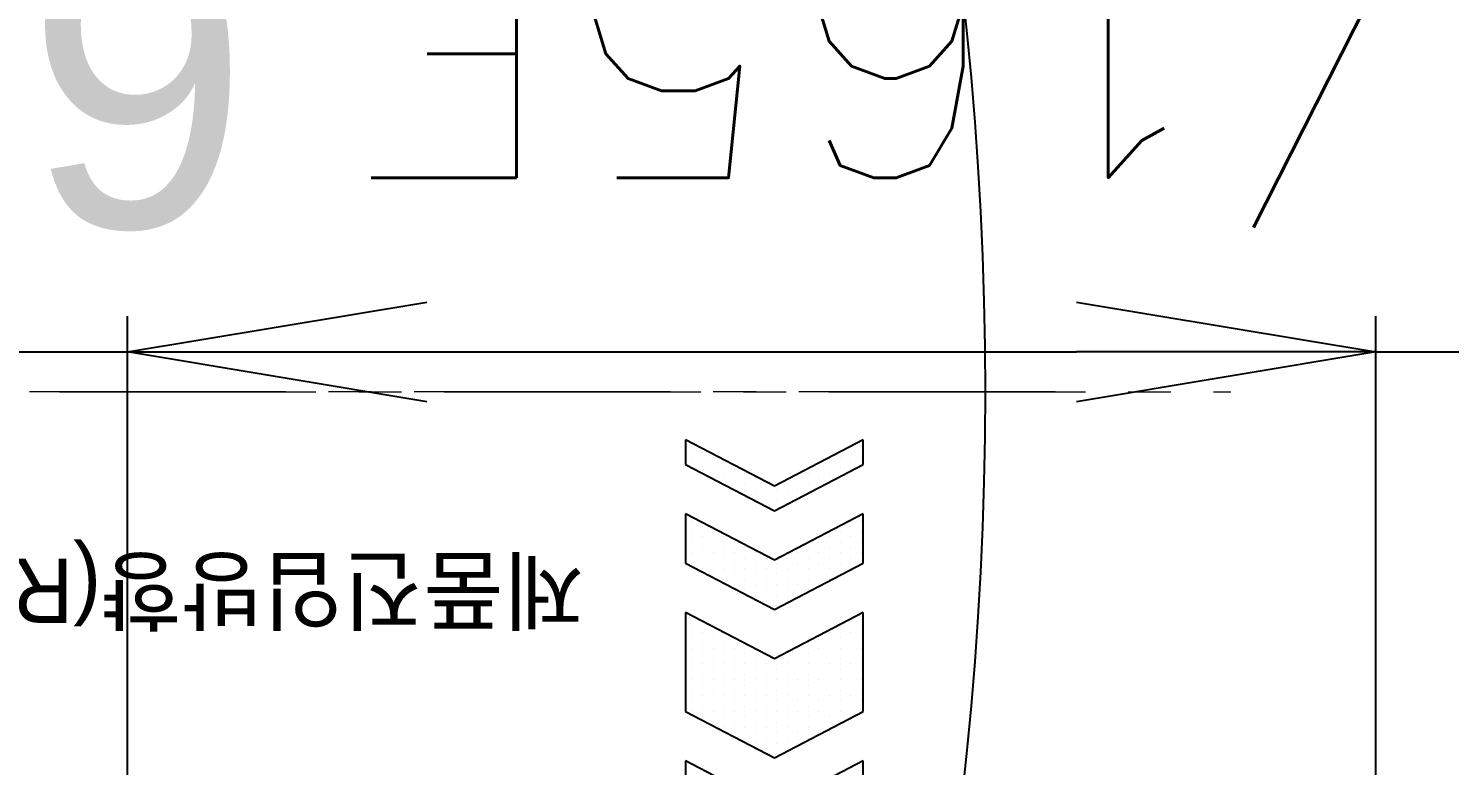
# Model space of a CAD drawing. Header units: millimetres. Extents: x 10462777 to 22643323, y 453826 to 1389191.
# Drawn here: x 11300831 to 11301663, y 596663 to 597094 of the extents above; entities that cross this region are included whole.
import ezdxf
from ezdxf.enums import TextEntityAlignment as Align

# ---------------------------------------------------------------- set-up
doc = ezdxf.new("R2010")
doc.units = ezdxf.units.MM
doc.header["$LTSCALE"] = 200
doc.header["$MEASUREMENT"] = 0
doc.header["$PDMODE"] = 35
doc.header["$PDSIZE"] = -5
doc.linetypes.add('CENTER2', pattern=[1.125, 0.75, -0.125, 0.125, -0.125])
doc.linetypes.add('PHANTOM', pattern=[2.5, 1.25, -0.25, 0.25, -0.25, 0.25, -0.25])
doc.layers.get('0').update_dxf_attribs({"linetype": 'CONTINUOUS'})
doc.layers.get('DEFPOINTS').update_dxf_attribs({"linetype": 'CONTINUOUS'})
doc.layers.add('DV1_DEFAULT', color=7, linetype='CONTINUOUS')
doc.layers.add('ZZ', color=7, linetype='CONTINUOUS')
doc.layers.add('LAYOUT', color=8, linetype='CONTINUOUS', lineweight=25)
doc.styles.add('SEACAD_arial_ttf', font='txt.shx ', dxfattribs={"height": 0.2, "bigfont": ' whgtxt.shx'})
doc.styles.get("Standard").update_dxf_attribs({"font": 'SYMBOL'})
doc.dimstyles.new('DS ROBOTEC', dxfattribs={"dimscale": 0, "dimtxt": 2.5, "dimasz": 2.5, "dimexe": 0.3, "dimexo": 0.3, "dimgap": 0.5, "dimtad": 1, "dimzin": 9, "dimdsep": 46, "dimtxsty": 'Standard', "dimblk": 'OPEN', "dimcen": 0, "dimclrd": 4, "dimclre": 4, "dimclrt": 110, "dimazin": 2, "dimtm": 1.5, "dimtfac": 1, "dimtmove": 0, "dimatfit": 3, "dimldrblk": 'OPEN', "dimfxl": 1, "dimtfill": 1, "dimtolj": 1, "dimlwd": -1, "dimlwe": -1, "dimarcsym": 0})

# ---------------------------------------------------------------- blocks, each defined once
blk = doc.blocks.new('r710ic')
at = {"layer": 'DV1_DEFAULT', "color": 1, "linetype": 'CENTER2', "lineweight": 0}
for p, q in [((272041.37, 102141.44), (272041.37, 106426.45)), ((272041.37, 106323.81), (272041.37, 102038.81))]:
    blk.add_line(p, q, dxfattribs=at)
at = {"layer": 'LAYOUT', "color": 3}
blk.add_circle((272041.37, 104232.63), 2050.12, dxfattribs=at)
blk = doc.blocks.new('A$C7DA30AB0')
at = {"layer": 'LAYOUT', "color": 6, "linetype": 'PHANTOM'}
blk.add_circle((3030.45, 3025.99, 0), 2693.02, dxfattribs=at)
blk = doc.blocks.new('A$C1068013E')
for p, q in [((-17.33, -69.32), (-17.33, -115.53)), ((17.33, -115.53), (17.33, -69.32)), ((-17.33, -115.53), (0, -106.49)), ((0, -106.49), (17.33, -115.53)), ((0, -116.12), (-17.33, -125.16)), ((17.33, -125.16), (0, -116.12)), ((-17.33, -125.16), (-17.33, -144.41)), ((17.33, -144.41), (17.33, -125.16)), ((-17.33, -144.41), (0, -135.38)), ((0, -135.38), (17.33, -144.41)), ((0, -145), (-17.33, -154.04)), ((17.33, -154.04), (0, -145)), ((-17.33, -154.04), (-17.33, -163.67)), ((-17.33, -163.67), (0, -154.63)), ((0, -154.63), (17.33, -163.67)), ((17.33, -163.67), (17.33, -154.04)), ((0, -164.26), (-17.33, -173.29)), ((17.33, -173.29), (0, -164.26)), ((-17.33, -178.11), (0, -169.07)), ((0, -169.07), (17.33, -178.11)), ((-17.33, -173.29), (-17.33, -178.11)), ((17.33, -178.11), (17.33, -173.29))]:
    blk.add_line(p, q)
at = {"color": 3}
for p, q in [((-16.95, -114.81), (-16.95, -114.81)), ((16.07, -114.81), (16.07, -114.81)), ((-4.56, -118.94), (-4.56, -118.94)), ((-2.5, -117.91), (-2.5, -117.91)), ((-0.44, -116.88), (-0.44, -116.88)), ((-0.44, -118.94), (-0.44, -118.94)), ((1.63, -117.91), (1.63, -117.91)), ((3.69, -118.94), (3.69, -118.94)), ((-8.69, -121), (-8.69, -121)), ((-6.63, -119.97), (-6.63, -119.97)), ((-4.56, -121), (-4.56, -121)), ((-2.5, -119.97), (-2.5, -119.97)), ((-0.44, -121), (-0.44, -121)), ((1.63, -119.97), (1.63, -119.97)), ((3.69, -121), (3.69, -121)), ((5.75, -119.97), (5.75, -119.97)), ((7.82, -121), (7.82, -121)), ((-14.88, -124.1), (-14.88, -124.1)), ((-12.82, -123.07), (-12.82, -123.07)), ((-10.76, -122.03), (-10.76, -122.03)), ((-10.76, -124.1), (-10.76, -124.1)), ((-8.69, -123.07), (-8.69, -123.07)), ((-6.63, -122.03), (-6.63, -122.03)), ((-6.63, -124.1), (-6.63, -124.1)), ((-4.56, -123.07), (-4.56, -123.07)), ((-2.5, -122.03), (-2.5, -122.03)), ((-2.5, -124.1), (-2.5, -124.1)), ((-0.44, -123.07), (-0.44, -123.07)), ((1.63, -122.03), (1.63, -122.03)), ((1.63, -124.1), (1.63, -124.1)), ((3.69, -123.07), (3.69, -123.07)), ((5.75, -122.03), (5.75, -122.03)), ((5.75, -124.1), (5.75, -124.1)), ((7.82, -123.07), (7.82, -123.07)), ((9.88, -122.03), (9.88, -122.03)), ((9.88, -124.1), (9.88, -124.1)), ((11.95, -123.07), (11.95, -123.07)), ((14.01, -124.1), (14.01, -124.1)), ((-16.95, -125.13), (-16.95, -125.13)), ((-16.95, -127.19), (-16.95, -127.19)), ((-14.88, -126.16), (-14.88, -126.16)), ((-12.82, -125.13), (-12.82, -125.13)), ((-12.82, -127.19), (-12.82, -127.19)), ((-10.76, -126.16), (-10.76, -126.16)), ((-8.69, -125.13), (-8.69, -125.13)), ((-8.69, -127.19), (-8.69, -127.19)), ((-6.63, -126.16), (-6.63, -126.16)), ((-4.56, -125.13), (-4.56, -125.13)), ((-4.56, -127.19), (-4.56, -127.19)), ((-2.5, -126.16), (-2.5, -126.16)), ((-0.44, -125.13), (-0.44, -125.13)), ((-0.44, -127.19), (-0.44, -127.19)), ((1.63, -126.16), (1.63, -126.16)), ((3.69, -125.13), (3.69, -125.13)), ((3.69, -127.19), (3.69, -127.19)), ((5.75, -126.16), (5.75, -126.16)), ((7.82, -125.13), (7.82, -125.13)), ((7.82, -127.19), (7.82, -127.19)), ((9.88, -126.16), (9.88, -126.16)), ((11.95, -125.13), (11.95, -125.13)), ((11.95, -127.19), (11.95, -127.19)), ((14.01, -126.16), (14.01, -126.16)), ((16.07, -125.13), (16.07, -125.13)), ((16.07, -127.19), (16.07, -127.19)), ((-16.95, -129.26), (-16.95, -129.26)), ((-14.88, -128.23), (-14.88, -128.23)), ((-12.82, -129.26), (-12.82, -129.26)), ((-10.76, -128.23), (-10.76, -128.23)), ((-8.69, -129.26), (-8.69, -129.26)), ((-6.63, -128.23), (-6.63, -128.23)), ((-4.56, -129.26), (-4.56, -129.26)), ((-2.5, -128.23), (-2.5, -128.23)), ((-0.44, -129.26), (-0.44, -129.26)), ((1.63, -128.23), (1.63, -128.23)), ((3.69, -129.26), (3.69, -129.26)), ((5.75, -128.23), (5.75, -128.23)), ((7.82, -129.26), (7.82, -129.26)), ((9.88, -128.23), (9.88, -128.23)), ((11.95, -129.26), (11.95, -129.26)), ((14.01, -128.23), (14.01, -128.23)), ((16.07, -129.26), (16.07, -129.26)), ((-16.95, -131.32), (-16.95, -131.32)), ((-14.88, -130.29), (-14.88, -130.29)), ((-14.88, -132.35), (-14.88, -132.35)), ((-12.82, -131.32), (-12.82, -131.32)), ((-10.76, -130.29), (-10.76, -130.29)), ((-10.76, -132.35), (-10.76, -132.35)), ((-8.69, -131.32), (-8.69, -131.32)), ((-6.63, -130.29), (-6.63, -130.29)), ((-6.63, -132.35), (-6.63, -132.35)), ((-4.56, -131.32), (-4.56, -131.32)), ((-2.5, -130.29), (-2.5, -130.29)), ((-2.5, -132.35), (-2.5, -132.35)), ((-0.44, -131.32), (-0.44, -131.32)), ((1.63, -130.29), (1.63, -130.29)), ((1.63, -132.35), (1.63, -132.35)), ((3.69, -131.32), (3.69, -131.32)), ((5.75, -130.29), (5.75, -130.29)), ((5.75, -132.35), (5.75, -132.35)), ((7.82, -131.32), (7.82, -131.32)), ((9.88, -130.29), (9.88, -130.29)), ((9.88, -132.35), (9.88, -132.35)), ((11.95, -131.32), (11.95, -131.32)), ((14.01, -130.29), (14.01, -130.29)), ((14.01, -132.35), (14.01, -132.35)), ((16.07, -131.32), (16.07, -131.32)), ((-16.95, -133.39), (-16.95, -133.39)), ((-16.95, -135.45), (-16.95, -135.45)), ((-14.88, -134.42), (-14.88, -134.42)), ((-12.82, -133.39), (-12.82, -133.39)), ((-12.82, -135.45), (-12.82, -135.45)), ((-10.76, -134.42), (-10.76, -134.42)), ((-8.69, -133.39), (-8.69, -133.39)), ((-8.69, -135.45), (-8.69, -135.45)), ((-6.63, -134.42), (-6.63, -134.42)), ((-4.56, -133.39), (-4.56, -133.39)), ((-4.56, -135.45), (-4.56, -135.45)), ((-2.5, -134.42), (-2.5, -134.42)), ((-0.44, -133.39), (-0.44, -133.39)), ((-0.44, -135.45), (-0.44, -135.45)), ((1.63, -134.42), (1.63, -134.42)), ((3.69, -133.39), (3.69, -133.39)), ((3.69, -135.45), (3.69, -135.45)), ((5.75, -134.42), (5.75, -134.42)), ((7.82, -133.39), (7.82, -133.39)), ((7.82, -135.45), (7.82, -135.45)), ((9.88, -134.42), (9.88, -134.42)), ((11.95, -133.39), (11.95, -133.39)), ((11.95, -135.45), (11.95, -135.45)), ((14.01, -134.42), (14.01, -134.42)), ((16.07, -133.39), (16.07, -133.39)), ((16.07, -135.45), (16.07, -135.45)), ((-16.95, -137.51), (-16.95, -137.51)), ((-14.88, -136.48), (-14.88, -136.48)), ((-12.82, -137.51), (-12.82, -137.51)), ((-10.76, -136.48), (-10.76, -136.48)), ((-8.69, -137.51), (-8.69, -137.51)), ((-6.63, -136.48), (-6.63, -136.48)), ((-4.56, -137.51), (-4.56, -137.51)), ((-2.5, -136.48), (-2.5, -136.48)), ((5.75, -136.48), (5.75, -136.48)), ((7.82, -137.51), (7.82, -137.51)), ((9.88, -136.48), (9.88, -136.48)), ((11.95, -137.51), (11.95, -137.51)), ((14.01, -136.48), (14.01, -136.48)), ((16.07, -137.51), (16.07, -137.51)), ((-16.95, -139.58), (-16.95, -139.58)), ((-14.88, -138.54), (-14.88, -138.54)), ((-14.88, -140.61), (-14.88, -140.61)), ((-12.82, -139.58), (-12.82, -139.58)), ((-10.76, -138.54), (-10.76, -138.54)), ((-10.76, -140.61), (-10.76, -140.61)), ((-8.69, -139.58), (-8.69, -139.58)), ((-6.63, -138.54), (-6.63, -138.54)), ((9.88, -138.54), (9.88, -138.54)), ((11.95, -139.58), (11.95, -139.58)), ((14.01, -138.54), (14.01, -138.54)), ((14.01, -140.61), (14.01, -140.61)), ((16.07, -139.58), (16.07, -139.58)), ((-16.95, -141.64), (-16.95, -141.64)), ((-16.95, -143.7), (-16.95, -143.7)), ((-14.88, -142.67), (-14.88, -142.67)), ((-12.82, -141.64), (-12.82, -141.64)), ((14.01, -142.67), (14.01, -142.67)), ((16.07, -141.64), (16.07, -141.64)), ((16.07, -143.7), (16.07, -143.7)), ((-2.5, -146.8), (-2.5, -146.8)), ((-0.44, -145.77), (-0.44, -145.77)), ((1.63, -146.8), (1.63, -146.8)), ((-6.63, -148.86), (-6.63, -148.86)), ((-4.56, -147.83), (-4.56, -147.83)), ((-2.5, -148.86), (-2.5, -148.86)), ((-0.44, -147.83), (-0.44, -147.83)), ((1.63, -148.86), (1.63, -148.86)), ((3.69, -147.83), (3.69, -147.83)), ((5.75, -148.86), (5.75, -148.86)), ((-12.82, -151.96), (-12.82, -151.96)), ((-10.76, -150.93), (-10.76, -150.93)), ((-8.69, -149.9), (-8.69, -149.9)), ((-8.69, -151.96), (-8.69, -151.96)), ((-6.63, -150.93), (-6.63, -150.93)), ((-4.56, -149.9), (-4.56, -149.9)), ((-4.56, -151.96), (-4.56, -151.96)), ((-2.5, -150.93), (-2.5, -150.93)), ((-0.44, -149.9), (-0.44, -149.9)), ((-0.44, -151.96), (-0.44, -151.96)), ((1.63, -150.93), (1.63, -150.93)), ((3.69, -149.9), (3.69, -149.9)), ((3.69, -151.96), (3.69, -151.96)), ((5.75, -150.93), (5.75, -150.93)), ((7.82, -149.9), (7.82, -149.9)), ((7.82, -151.96), (7.82, -151.96)), ((9.88, -150.93), (9.88, -150.93)), ((11.95, -151.96), (11.95, -151.96)), ((-16.95, -154.02), (-16.95, -154.02)), ((-14.88, -152.99), (-14.88, -152.99)), ((-14.88, -155.05), (-14.88, -155.05)), ((-12.82, -154.02), (-12.82, -154.02)), ((-10.76, -152.99), (-10.76, -152.99)), ((-10.76, -155.05), (-10.76, -155.05)), ((-8.69, -154.02), (-8.69, -154.02)), ((-6.63, -152.99), (-6.63, -152.99)), ((-6.63, -155.05), (-6.63, -155.05)), ((-4.56, -154.02), (-4.56, -154.02)), ((-2.5, -152.99), (-2.5, -152.99)), ((-2.5, -155.05), (-2.5, -155.05)), ((-0.44, -154.02), (-0.44, -154.02)), ((1.63, -152.99), (1.63, -152.99)), ((1.63, -155.05), (1.63, -155.05)), ((3.69, -154.02), (3.69, -154.02)), ((5.75, -152.99), (5.75, -152.99)), ((5.75, -155.05), (5.75, -155.05)), ((7.82, -154.02), (7.82, -154.02)), ((9.88, -152.99), (9.88, -152.99)), ((9.88, -155.05), (9.88, -155.05)), ((11.95, -154.02), (11.95, -154.02)), ((14.01, -152.99), (14.01, -152.99)), ((14.01, -155.05), (14.01, -155.05)), ((16.07, -154.02), (16.07, -154.02)), ((-16.95, -156.09), (-16.95, -156.09)), ((-14.88, -157.12), (-14.88, -157.12)), ((-12.82, -156.09), (-12.82, -156.09)), ((-10.76, -157.12), (-10.76, -157.12)), ((-8.69, -156.09), (-8.69, -156.09)), ((-6.63, -157.12), (-6.63, -157.12)), ((-4.56, -156.09), (-4.56, -156.09)), ((3.69, -156.09), (3.69, -156.09)), ((5.75, -157.12), (5.75, -157.12)), ((7.82, -156.09), (7.82, -156.09)), ((9.88, -157.12), (9.88, -157.12)), ((11.95, -156.09), (11.95, -156.09)), ((14.01, -157.12), (14.01, -157.12)), ((16.07, -156.09), (16.07, -156.09)), ((-16.95, -158.15), (-16.95, -158.15)), ((-16.95, -160.21), (-16.95, -160.21)), ((-14.88, -159.18), (-14.88, -159.18)), ((-12.82, -158.15), (-12.82, -158.15)), ((-12.82, -160.21), (-12.82, -160.21)), ((-10.76, -159.18), (-10.76, -159.18)), ((-8.69, -158.15), (-8.69, -158.15)), ((7.82, -158.15), (7.82, -158.15)), ((9.88, -159.18), (9.88, -159.18)), ((11.95, -158.15), (11.95, -158.15)), ((11.95, -160.21), (11.95, -160.21)), ((14.01, -159.18), (14.01, -159.18)), ((16.07, -158.15), (16.07, -158.15)), ((16.07, -160.21), (16.07, -160.21)), ((-16.95, -162.28), (-16.95, -162.28)), ((-14.88, -161.25), (-14.88, -161.25)), ((14.01, -161.25), (14.01, -161.25)), ((16.07, -162.28), (16.07, -162.28)), ((1.63, -165.37), (1.63, -165.37)), ((-4.56, -168.47), (-4.56, -168.47)), ((-2.5, -167.44), (-2.5, -167.44)), ((-0.44, -166.41), (-0.44, -166.41)), ((-0.44, -168.47), (-0.44, -168.47)), ((1.63, -167.44), (1.63, -167.44)), ((3.69, -166.41), (3.69, -166.41)), ((3.69, -168.47), (3.69, -168.47)), ((5.75, -167.44), (5.75, -167.44)), ((7.82, -168.47), (7.82, -168.47)), ((-10.76, -171.56), (-10.76, -171.56)), ((-8.69, -170.53), (-8.69, -170.53)), ((-6.63, -169.5), (-6.63, -169.5)), ((-6.63, -171.56), (-6.63, -171.56)), ((-4.56, -170.53), (-4.56, -170.53)), ((-2.5, -169.5), (-2.5, -169.5)), ((1.63, -169.5), (1.63, -169.5)), ((3.69, -170.53), (3.69, -170.53)), ((5.75, -169.5), (5.75, -169.5)), ((5.75, -171.56), (5.75, -171.56)), ((7.82, -170.53), (7.82, -170.53)), ((9.88, -169.5), (9.88, -169.5)), ((9.88, -171.56), (9.88, -171.56)), ((11.95, -170.53), (11.95, -170.53)), ((14.01, -171.56), (14.01, -171.56)), ((-14.88, -173.63), (-14.88, -173.63)), ((-12.82, -172.6), (-12.82, -172.6)), ((-10.76, -173.63), (-10.76, -173.63)), ((-8.69, -172.6), (-8.69, -172.6)), ((7.82, -172.6), (7.82, -172.6)), ((9.88, -173.63), (9.88, -173.63)), ((11.95, -172.6), (11.95, -172.6)), ((14.01, -173.63), (14.01, -173.63)), ((-16.95, -174.66), (-16.95, -174.66)), ((-16.95, -176.72), (-16.95, -176.72)), ((-14.88, -175.69), (-14.88, -175.69)), ((-12.82, -174.66), (-12.82, -174.66)), ((11.95, -174.66), (11.95, -174.66)), ((14.01, -175.69), (14.01, -175.69)), ((16.07, -174.66), (16.07, -174.66)), ((16.07, -176.72), (16.07, -176.72))]:
    blk.add_line(p, q, dxfattribs=at)
blk = doc.blocks.new('A$C5D7710AE')
at = {"xscale": 3, "yscale": 3, "zscale": 3}
blk.add_blockref('A$C1068013E', (391.71, 534.32), dxfattribs=at)
at = {"color": 110, "insert": (503.12, 58.3), "char_height": 37.5, "attachment_point": 7}
blk.add_mtext('{\\fGulim|b0|i0|c129|p50;제품진입방향(ROBOT)}', dxfattribs=at)
blk = doc.blocks.new('_OPEN')
at = {"color": 0, "linetype": 'ByBlock'}
for p, q in [((-1, 0.1667), (0, 0)), ((0, 0), (-1, -0.1667)), ((0, 0), (-1, 0))]:
    blk.add_line(p, q, dxfattribs=at)
blk = doc.blocks.new('*D367')
at = {"color": 4, "linetype": 'ByBlock', "ltscale": 10, "transparency": 16777216}
for p, q in [((11300640.8, 598366.89), (11300640.8, 596883.44)), ((11300889.41, 596619.67), (11300889.41, 596925.44)), ((11300465.8, 596904.44), (11300290.8, 596904.44)), ((11300640.8, 596904.44), (11300889.41, 596904.44)), ((11301064.41, 596904.44), (11301239.41, 596904.44))]:
    blk.add_line(p, q, dxfattribs=at)
at = {"layer": 'DEFPOINTS', "color": 0, "ltscale": 10, "transparency": 16777216}
for p in [(11300640.8, 598387.89, 0), (11300889.41, 596904.44), (11300889.41, 596598.67, 0)]:
    blk.add_point(p, dxfattribs=at)
at = {"color": 4, "ltscale": 10, "transparency": 16777216, "xscale": 175, "yscale": 175, "zscale": 175}
blk.add_blockref('_OPEN', (11300640.8, 596904.44), dxfattribs=at)
at = {"color": 4, "ltscale": 10, "transparency": 16777216, "xscale": 175, "yscale": 175, "zscale": 175, "rotation": 180}
blk.add_blockref('_OPEN', (11300889.41, 596904.44), dxfattribs=at)
at = {"color": 110, "ltscale": 10, "transparency": 16777216, "insert": (11300765.1, 597063.71), "char_height": 175, "attachment_point": 5, "bg_fill": 3, "box_fill_scale": 1.25, "bg_fill_color": 256, "bg_fill_true_color": 13158600, "bg_fill_transparency": 0}
blk.add_mtext('\\A1;249', dxfattribs=at)
blk = doc.blocks.new('*D368')
at = {"color": 4, "linetype": 'ByBlock', "ltscale": 10, "transparency": 16777216}
for p, q in [((11300889.41, 596619.67), (11300889.41, 596925.44)), ((11301619.41, 596619.67), (11301619.41, 596925.44)), ((11301064.41, 596904.44), (11301444.41, 596904.44)), ((11301619.41, 596904.44), (11302343.81, 596904.44))]:
    blk.add_line(p, q, dxfattribs=at)
at = {"layer": 'DEFPOINTS', "color": 0, "ltscale": 10, "transparency": 16777216}
for p in [(11301619.41, 596904.44), (11300889.41, 596598.67, 0), (11301619.41, 596598.67, 0)]:
    blk.add_point(p, dxfattribs=at)
at = {"color": 4, "ltscale": 10, "transparency": 16777216, "xscale": 175, "yscale": 175, "zscale": 175, "rotation": 180}
blk.add_blockref('_OPEN', (11300889.41, 596904.44), dxfattribs=at)
at = {"color": 4, "ltscale": 10, "transparency": 16777216, "xscale": 175, "yscale": 175, "zscale": 175}
blk.add_blockref('_OPEN', (11301619.41, 596904.44), dxfattribs=at)
at = {"color": 110, "ltscale": 10, "transparency": 16777216, "insert": (11302089.41, 597063.71), "char_height": 175, "attachment_point": 5, "bg_fill": 3, "box_fill_scale": 1.25, "bg_fill_color": 256, "bg_fill_true_color": 13158600, "bg_fill_transparency": 0}
blk.add_mtext('\\A1;730', dxfattribs=at)

msp = doc.modelspace()

# ---------------------------------------------------------------- block references
at = {"ltscale": 10, "rotation": 180}
for name, p in [('A$C7DA30AB0', (11304764.24811, 600747.76955, 0)), ('A$C5D7710AE', (11301659.40938, 596853.04825, 0))]:
    msp.add_blockref(name, p, dxfattribs=at)
at = {"layer": 'LAYOUT', "color": 2, "rotation": 89.99999999999999}
msp.add_blockref('r710ic', (11403573.40786, 324839.74027, 0), dxfattribs=at)

# ---------------------------------------------------------------- texts
at = {"layer": 'ZZ', "color": 7, "linetype": 'Continuous', "ltscale": 25.4, "style": 'SEACAD_arial_ttf'}
msp.add_text('R-2000iB/165F', height=152.4, rotation=180, dxfattribs=at).set_placement((11302697.43627, 597006.27419, 0), align=Align.TOP_LEFT)

# ---------------------------------------------------------------- next in the draw order: dimensions: what is measured, and where the dimension line sits
at = {"ltscale": 10}
dim = msp.add_linear_dim(base=(11300889.40943, 596904.44423, 0), p1=(11300640.79795, 598387.8894, 0), p2=(11300889.40943, 596598.67472, 0), angle=180, dimstyle='DS ROBOTEC', override={"dimscale": 70, "dimgap": 1, "dimdec": 0, "dimarcsym": 1}, dxfattribs=at)
dim.commit()
dim.dimension.update_dxf_attribs({"geometry": '*D367', "text_midpoint": (11300765.10369, 596904.44423, 0), "dimtype": 160})

# ---------------------------------------------------------------- next in the draw order: dimensions: what is measured, and where the dimension line sits
dim = msp.add_linear_dim(base=(11301619.40943, 596904.44423, 0), p1=(11300889.40943, 596598.67472, 0), p2=(11301619.40943, 596598.67472, 0), angle=180, dimstyle='DS ROBOTEC', override={"dimscale": 70, "dimgap": 1, "dimarcsym": 1}, dxfattribs=at)
dim.commit()
dim.dimension.update_dxf_attribs({"geometry": '*D368', "text_midpoint": (11302089.40943, 596904.44423, 0), "dimtype": 160})

doc.saveas('drawing.dxf')
